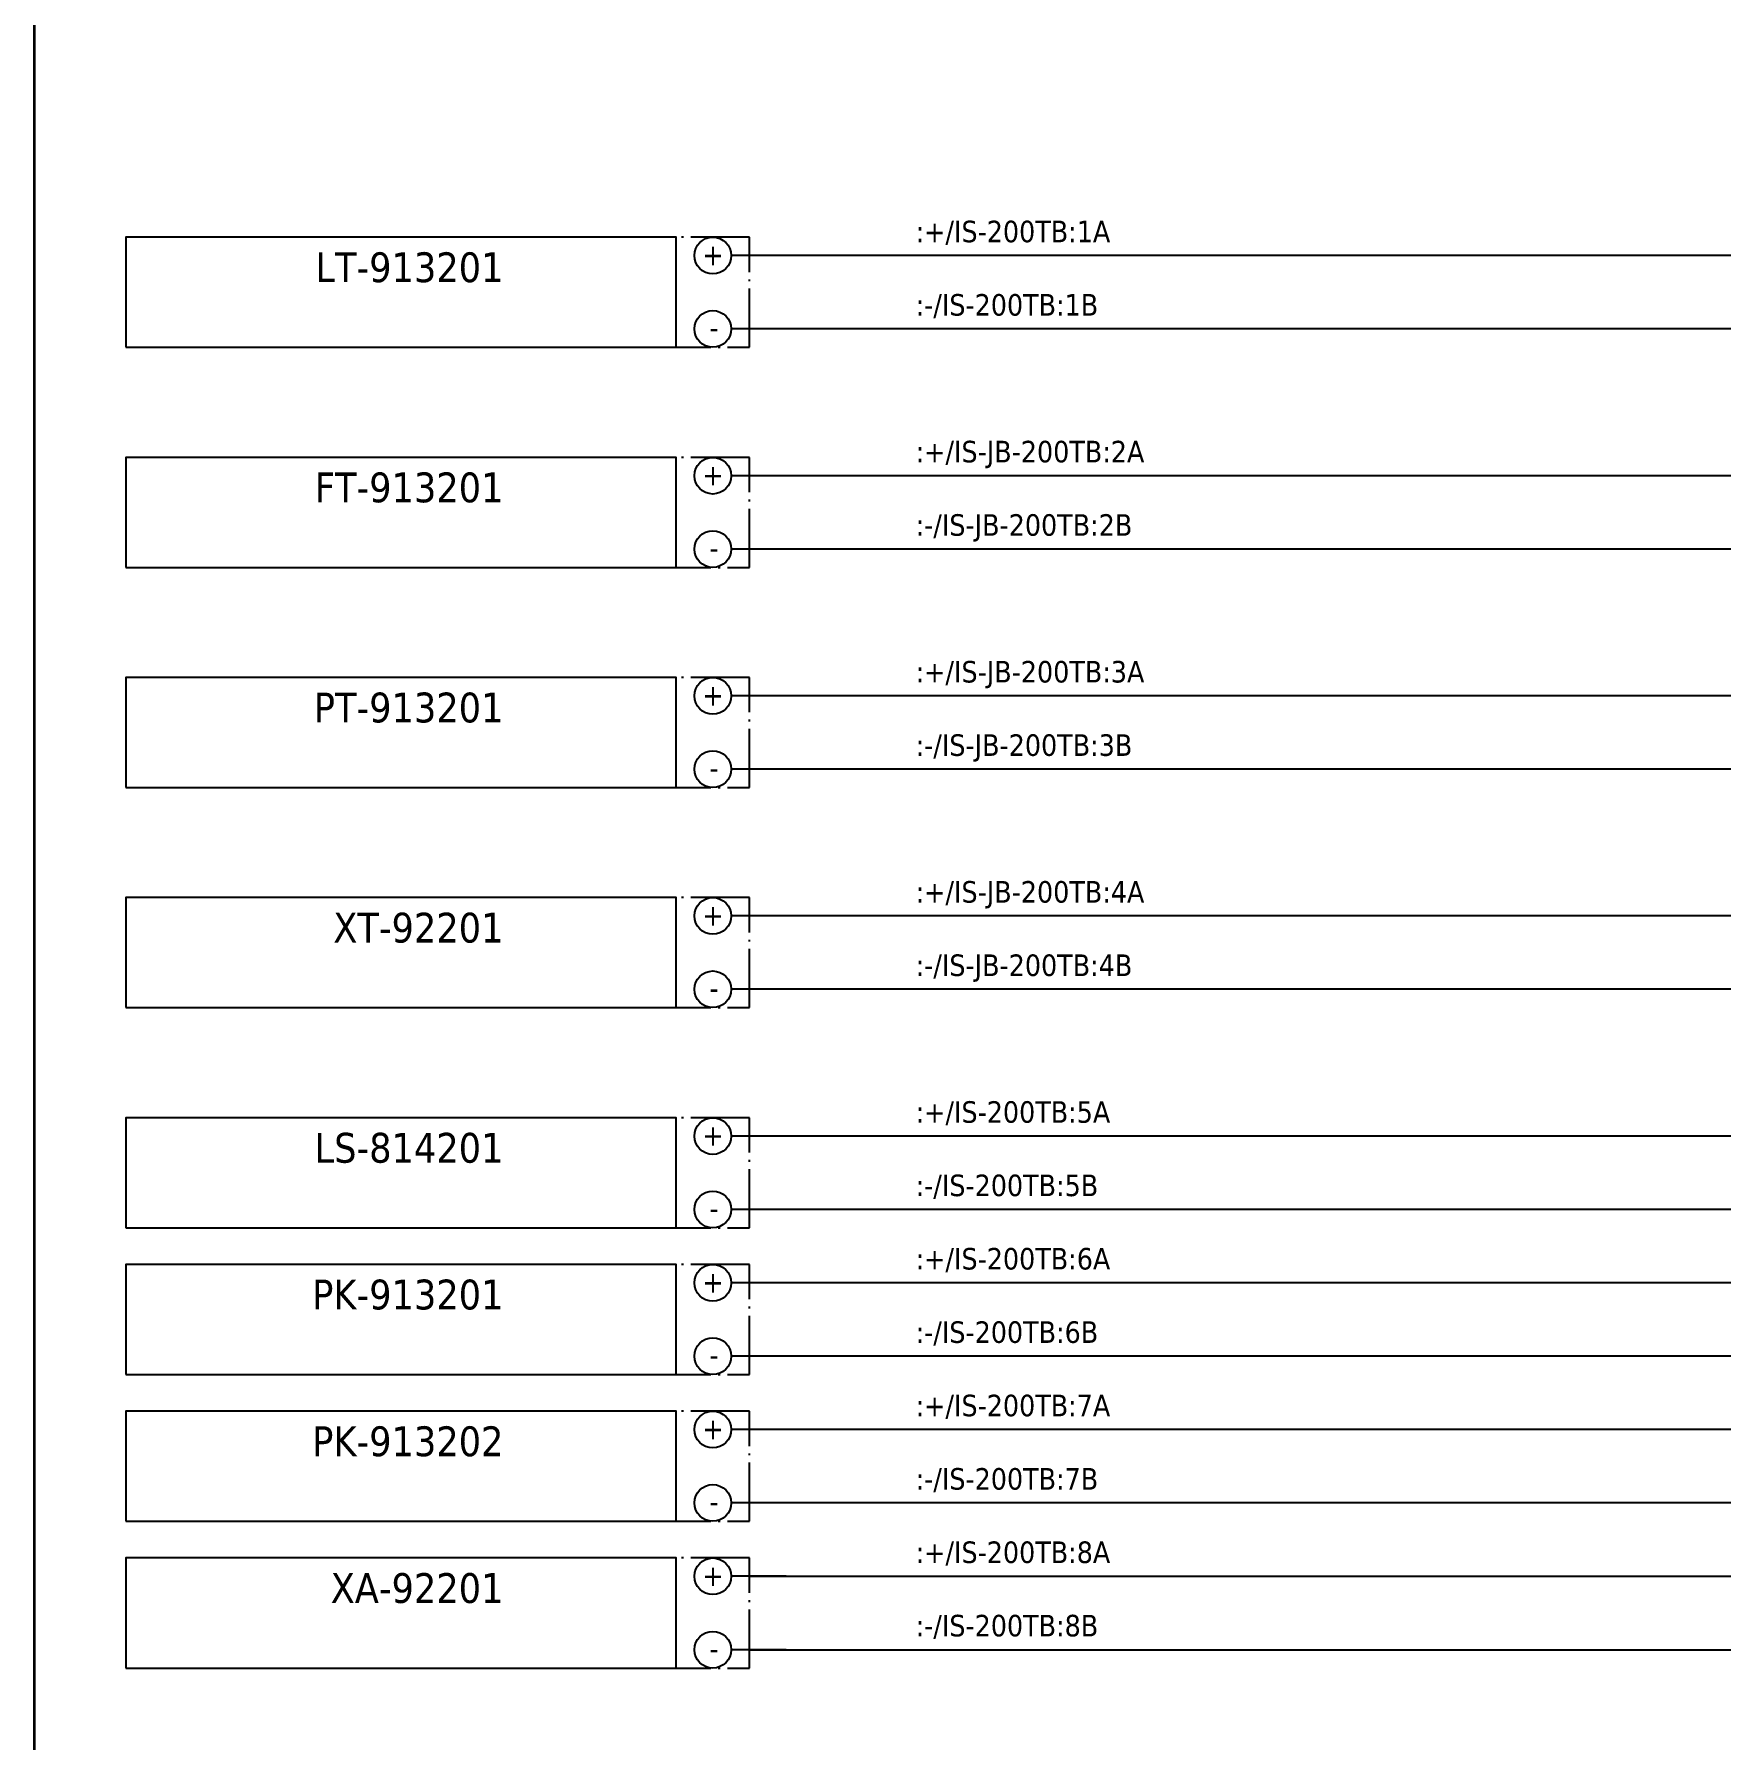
# Model space of a CAD drawing. Header units: millimetres. Extents: x 0 to 1792788, y -13 to 262234.
# Drawn here: x 0 to 92, y 104 to 197.1 of the extents above; entities that cross this region are included whole.
import ezdxf
from ezdxf.enums import TextEntityAlignment as Align

# ---------------------------------------------------------------- set-up
doc = ezdxf.new("R2010")
doc.units = ezdxf.units.MM
doc.linetypes.add('EPL_DASHDOT', pattern=[1, 0.8, -0.1, 0, -0.1])
for name, color, linetype, lineweight in [('EPLAN201', 7, 'Continuous', 35), ('EPLAN302', 5, 'Continuous', 25), ('EPLAN305', 5, 'Continuous', 25), ('EPLAN307', 134, 'EPL_DASHDOT', 25), ('EPLAN311', 7, 'Continuous', 25), ('EPLAN400', 5, 'Continuous', 35), ('EPLAN405', 7, 'Continuous', 25), ('EPLAN421', 5, 'Continuous', 35), ('EPLAN440', 73, 'Continuous', 35), ('EPLAN451', 7, 'Continuous', 35), ('EPLAN452', 7, 'Continuous', 35), ('EPLAN453', 7, 'Continuous', 35), ('EPLAN500', 7, 'Continuous', 35), ('EPLAN501', 7, 'Continuous', 35), ('EPLAN502', 7, 'Continuous', 35), ('EPLAN503', 7, 'Continuous', 35), ('EPLAN504', 7, 'Continuous', 35)]:
    doc.layers.add(name, color=color, linetype=linetype, lineweight=lineweight)
doc.styles.add('Tahoma', font='')
doc.styles.get('Tahoma').set_extended_font_data('Tahoma')

# ---------------------------------------------------------------- blocks, each defined once
blk = doc.blocks.new('EPLFRAME')
at = {"layer": 'EPLAN201', "linetype": 'Continuous', "lineweight": 35, "ltscale": 4}
blk.add_lwpolyline([(0, 0), (420, 0), (420, 297), (0, 297)], close=True, dxfattribs=at)
at = {"layer": 'EPLAN451', "color": 7, "style": 'Tahoma'}
for tag, p, height in [('14_10014', (101, 12), 2.257), ('14_10015', (185, 12), 2.257), ('14_10011', (101, 5), 2.257), ('14_10013', (332, 5), 1.625), ('14_10151', (73, 1), 1.625), ('14_10300', (415, 1), 1.625)]:
    blk.add_attdef(tag, p, '', height=height, dxfattribs=at)
blk.add_attdef('4_25020', text='', height=1.625, dxfattribs=at).set_placement((413, 1), align=Align.RIGHT)
at = {"layer": 'EPLAN452', "color": 7, "style": 'Tahoma'}
for tag, p, height in [('4_11041', (1, 17), 2.257), ('4_11071[1]', (1, 13), 1.625), ('4_11074[1]', (21, 13), 1.625), ('4_11070[1]', (41, 13), 1.625), ('4_11024', (73, 13), 1.625), ('4_11011', (231, 12), 2.257), ('4_11030', (301, 12), 2.257), ('4_20132_1001', (374, 13), 1.625), ('4_11071[2]', (1, 9), 1.625), ('4_11074[2]', (21, 9), 1.625), ('4_11070[2]', (41, 9), 1.625), ('4_11022', (73, 9), 1.625), ('4_20134_1001', (374, 9), 1.625), ('4_11071[3]', (1, 5), 1.625), ('4_11074[3]', (21, 5), 1.625), ('4_11070[3]', (41, 5), 1.625), ('4_11080', (73, 5), 1.625), ('4_11059', (301, 5), 1.625)]:
    blk.add_attdef(tag, p, '', height=height, dxfattribs=at)
for tag, height, p in [('4_11040', 2.257, (419, 17)), ('4_11000', 1.625, (419, 5)), ('4_11085', 1.625, (141, 1)), ('4_11086', 1.625, (183, 1))]:
    blk.add_attdef(tag, text='', height=height, dxfattribs=at).set_placement(p, align=Align.RIGHT)
at = {"layer": 'EPLAN453', "color": 7, "style": 'Tahoma'}
for tag, p in [('53_19005_1', (21, 293)), ('53_19005', (63, 293)), ('53_19005_8', (105, 293)), ('53_19005_6', (147, 293)), ('53_19005_7', (189, 293)), ('53_19005_9', (231, 293)), ('53_19005_3', (273, 293)), ('53_19005_2', (315, 293)), ('53_19005_4', (357, 293)), ('53_19005_5', (399, 293))]:
    blk.add_attdef(tag, text='', height=1.355, dxfattribs=at).set_placement(p, align=Align.BOTTOM_CENTER)
blk = doc.blocks.new('EPLSYM_LibrarySPECIAL_Symbol2_Variant0_Placement1')
at = {"layer": 'EPLAN307', "lineweight": 25, "ltscale": 4}
blk.add_lwpolyline([(0, -6), (34, -6), (34, 0), (0, 0)], close=True, dxfattribs=at)
at = {"layer": 'EPLAN400', "color": 5, "style": 'Tahoma'}
blk.add_attdef('88_20010', text='', height=2.2575, dxfattribs=at).set_placement((-1.5, -0.9515), align=Align.TOP_RIGHT)
at = {"layer": 'EPLAN500', "color": 7, "style": 'Tahoma'}
blk.add_attdef('88_20027', text='', height=1.6254, dxfattribs=at).set_placement((-1.5, -4.57508), align=Align.TOP_RIGHT)
at = {"layer": 'EPLAN501', "color": 7, "style": 'Tahoma'}
blk.add_attdef('88_20011', text='', height=1.6254, dxfattribs=at).set_placement((-1.5, -9.97508), align=Align.TOP_RIGHT)
at = {"layer": 'EPLAN502', "color": 7, "style": 'Tahoma'}
blk.add_attdef('88_20025', text='', height=1.6254, dxfattribs=at).set_placement((-1.5, -12.67508), align=Align.TOP_RIGHT)
at = {"layer": 'EPLAN503', "color": 7, "style": 'Tahoma'}
blk.add_attdef('88_20024', text='', height=1.6254, dxfattribs=at).set_placement((-1.5, -15.37508), align=Align.TOP_RIGHT)
at = {"layer": 'EPLAN504', "color": 7, "style": 'Tahoma'}
blk.add_attdef('88_20901[1]', text='', height=1.6254, dxfattribs=at).set_placement((-1.5, -7.27508), align=Align.TOP_RIGHT)
blk = doc.blocks.new('EPLSYM_LibrarySPECIAL_Symbol0_Variant0_Placement1')
at = {"layer": 'EPLAN305', "lineweight": 25, "ltscale": 4}
blk.add_lwpolyline([(0, -6), (30, -6), (30, 0), (0, 0)], close=True, dxfattribs=at)
at = {"layer": 'EPLAN400', "color": 5, "style": 'Tahoma'}
blk.add_attdef('17_20010', text='', height=2.2575, dxfattribs=at).set_placement((-1.5, -0.9515), align=Align.TOP_RIGHT)
at = {"layer": 'EPLAN440', "color": 73, "style": 'Tahoma'}
blk.add_attdef('17_20300', text='', height=1.6254, dxfattribs=at).set_placement((-1.5, -4.57508), align=Align.TOP_RIGHT)
at = {"layer": 'EPLAN500', "color": 7, "style": 'Tahoma'}
blk.add_attdef('17_20027', text='', height=1.6254, dxfattribs=at).set_placement((-1.5, -7.27508), align=Align.TOP_RIGHT)
at = {"layer": 'EPLAN501', "color": 7, "style": 'Tahoma'}
blk.add_attdef('17_20011', text='', height=1.6254, dxfattribs=at).set_placement((-1.5, -12.67508), align=Align.TOP_RIGHT)
at = {"layer": 'EPLAN502', "color": 7, "style": 'Tahoma'}
blk.add_attdef('17_20025', text='', height=1.6254, dxfattribs=at).set_placement((-1.5, -15.37508), align=Align.TOP_RIGHT)
at = {"layer": 'EPLAN503', "color": 7, "style": 'Tahoma'}
blk.add_attdef('17_20024', text='', height=1.6254, dxfattribs=at).set_placement((-1.5, -18.07508), align=Align.TOP_RIGHT)
at = {"layer": 'EPLAN504', "color": 7, "style": 'Tahoma'}
blk.add_attdef('17_20901[1]', text='', height=1.6254, dxfattribs=at).set_placement((-1.5, -9.97508), align=Align.TOP_RIGHT)
blk = doc.blocks.new('EPLSYM_LibrarySPECIAL_Symbol17_Variant3_Placement1')
at = {"layer": 'EPLAN302', "lineweight": 25, "ltscale": 4}
blk.add_line((4, 0), (1, 0), dxfattribs=at)
blk.add_circle((0, 0), 1, dxfattribs=at)
at = {"layer": 'EPLAN421', "color": 5, "style": 'Tahoma'}
blk.add_attdef('17_20039', text='', height=1.174, dxfattribs=at).set_placement((3, 1), align=Align.BOTTOM_RIGHT)
blk = doc.blocks.new('EPLSYM_LibrarySPECIAL_Symbol2_Variant0_Placement1_1')
at = {"layer": 'EPLAN307', "lineweight": 25, "ltscale": 4}
blk.add_lwpolyline([(0, -6), (34, -6), (34, 0), (0, 0)], close=True, dxfattribs=at)
at = {"layer": 'EPLAN400', "color": 5, "style": 'Tahoma'}
blk.add_attdef('88_20010', text='', height=2.2575, dxfattribs=at).set_placement((-1.5, -0.9515), align=Align.TOP_RIGHT)
at = {"layer": 'EPLAN500', "color": 7, "style": 'Tahoma'}
blk.add_attdef('88_20027', text='', height=1.6254, dxfattribs=at).set_placement((-1.5, -4.57508), align=Align.TOP_RIGHT)
at = {"layer": 'EPLAN501', "color": 7, "style": 'Tahoma'}
blk.add_attdef('88_20011', text='', height=1.6254, dxfattribs=at).set_placement((-1.5, -9.97508), align=Align.TOP_RIGHT)
at = {"layer": 'EPLAN502', "color": 7, "style": 'Tahoma'}
blk.add_attdef('88_20025', text='', height=1.6254, dxfattribs=at).set_placement((-1.5, -12.67508), align=Align.TOP_RIGHT)
at = {"layer": 'EPLAN503', "color": 7, "style": 'Tahoma'}
blk.add_attdef('88_20024', text='', height=1.6254, dxfattribs=at).set_placement((-1.5, -15.37508), align=Align.TOP_RIGHT)
at = {"layer": 'EPLAN504', "color": 7, "style": 'Tahoma'}
blk.add_attdef('88_20901[1]', text='', height=1.6254, dxfattribs=at).set_placement((-1.5, -7.27508), align=Align.TOP_RIGHT)
blk = doc.blocks.new('EPLSYM_LibrarySPECIAL_Symbol0_Variant0_Placement1_1')
at = {"layer": 'EPLAN305', "lineweight": 25, "ltscale": 4}
blk.add_lwpolyline([(0, -6), (30, -6), (30, 0), (0, 0)], close=True, dxfattribs=at)
at = {"layer": 'EPLAN400', "color": 5, "style": 'Tahoma'}
blk.add_attdef('17_20010', text='', height=2.2575, dxfattribs=at).set_placement((-1.5, -0.9515), align=Align.TOP_RIGHT)
at = {"layer": 'EPLAN440', "color": 73, "style": 'Tahoma'}
blk.add_attdef('17_20300', text='', height=1.6254, dxfattribs=at).set_placement((-1.5, -4.57508), align=Align.TOP_RIGHT)
at = {"layer": 'EPLAN500', "color": 7, "style": 'Tahoma'}
blk.add_attdef('17_20027', text='', height=1.6254, dxfattribs=at).set_placement((-1.5, -7.27508), align=Align.TOP_RIGHT)
at = {"layer": 'EPLAN501', "color": 7, "style": 'Tahoma'}
blk.add_attdef('17_20011', text='', height=1.6254, dxfattribs=at).set_placement((-1.5, -12.67508), align=Align.TOP_RIGHT)
at = {"layer": 'EPLAN502', "color": 7, "style": 'Tahoma'}
blk.add_attdef('17_20025', text='', height=1.6254, dxfattribs=at).set_placement((-1.5, -15.37508), align=Align.TOP_RIGHT)
at = {"layer": 'EPLAN503', "color": 7, "style": 'Tahoma'}
blk.add_attdef('17_20024', text='', height=1.6254, dxfattribs=at).set_placement((-1.5, -18.07508), align=Align.TOP_RIGHT)
at = {"layer": 'EPLAN504', "color": 7, "style": 'Tahoma'}
blk.add_attdef('17_20901[1]', text='', height=1.6254, dxfattribs=at).set_placement((-1.5, -9.97508), align=Align.TOP_RIGHT)
blk = doc.blocks.new('EPLSYM_LibrarySPECIAL_Symbol2_Variant0_Placement1_2')
at = {"layer": 'EPLAN307', "lineweight": 25, "ltscale": 4}
blk.add_lwpolyline([(0, -6), (34, -6), (34, 0), (0, 0)], close=True, dxfattribs=at)
at = {"layer": 'EPLAN400', "color": 5, "style": 'Tahoma'}
blk.add_attdef('88_20010', text='', height=2.2575, dxfattribs=at).set_placement((-1.5, -0.9515), align=Align.TOP_RIGHT)
at = {"layer": 'EPLAN500', "color": 7, "style": 'Tahoma'}
blk.add_attdef('88_20027', text='', height=1.6254, dxfattribs=at).set_placement((-1.5, -4.57508), align=Align.TOP_RIGHT)
at = {"layer": 'EPLAN501', "color": 7, "style": 'Tahoma'}
blk.add_attdef('88_20011', text='', height=1.6254, dxfattribs=at).set_placement((-1.5, -9.97508), align=Align.TOP_RIGHT)
at = {"layer": 'EPLAN502', "color": 7, "style": 'Tahoma'}
blk.add_attdef('88_20025', text='', height=1.6254, dxfattribs=at).set_placement((-1.5, -12.67508), align=Align.TOP_RIGHT)
at = {"layer": 'EPLAN503', "color": 7, "style": 'Tahoma'}
blk.add_attdef('88_20024', text='', height=1.6254, dxfattribs=at).set_placement((-1.5, -15.37508), align=Align.TOP_RIGHT)
at = {"layer": 'EPLAN504', "color": 7, "style": 'Tahoma'}
blk.add_attdef('88_20901[1]', text='', height=1.6254, dxfattribs=at).set_placement((-1.5, -7.27508), align=Align.TOP_RIGHT)
blk = doc.blocks.new('EPLSYM_LibrarySPECIAL_Symbol0_Variant0_Placement1_2')
at = {"layer": 'EPLAN305', "lineweight": 25, "ltscale": 4}
blk.add_lwpolyline([(0, -6), (30, -6), (30, 0), (0, 0)], close=True, dxfattribs=at)
at = {"layer": 'EPLAN400', "color": 5, "style": 'Tahoma'}
blk.add_attdef('17_20010', text='', height=2.2575, dxfattribs=at).set_placement((-1.5, -0.9515), align=Align.TOP_RIGHT)
at = {"layer": 'EPLAN440', "color": 73, "style": 'Tahoma'}
blk.add_attdef('17_20300', text='', height=1.6254, dxfattribs=at).set_placement((-1.5, -4.57508), align=Align.TOP_RIGHT)
at = {"layer": 'EPLAN500', "color": 7, "style": 'Tahoma'}
blk.add_attdef('17_20027', text='', height=1.6254, dxfattribs=at).set_placement((-1.5, -7.27508), align=Align.TOP_RIGHT)
at = {"layer": 'EPLAN501', "color": 7, "style": 'Tahoma'}
blk.add_attdef('17_20011', text='', height=1.6254, dxfattribs=at).set_placement((-1.5, -12.67508), align=Align.TOP_RIGHT)
at = {"layer": 'EPLAN502', "color": 7, "style": 'Tahoma'}
blk.add_attdef('17_20025', text='', height=1.6254, dxfattribs=at).set_placement((-1.5, -15.37508), align=Align.TOP_RIGHT)
at = {"layer": 'EPLAN503', "color": 7, "style": 'Tahoma'}
blk.add_attdef('17_20024', text='', height=1.6254, dxfattribs=at).set_placement((-1.5, -18.07508), align=Align.TOP_RIGHT)
at = {"layer": 'EPLAN504', "color": 7, "style": 'Tahoma'}
blk.add_attdef('17_20901[1]', text='', height=1.6254, dxfattribs=at).set_placement((-1.5, -9.97508), align=Align.TOP_RIGHT)
blk = doc.blocks.new('EPLSYM_LibrarySPECIAL_Symbol2_Variant0_Placement1_3')
at = {"layer": 'EPLAN307', "lineweight": 25, "ltscale": 4}
blk.add_lwpolyline([(0, -6), (34, -6), (34, 0), (0, 0)], close=True, dxfattribs=at)
at = {"layer": 'EPLAN400', "color": 5, "style": 'Tahoma'}
blk.add_attdef('88_20010', text='', height=2.2575, dxfattribs=at).set_placement((-1.5, -0.9515), align=Align.TOP_RIGHT)
at = {"layer": 'EPLAN500', "color": 7, "style": 'Tahoma'}
blk.add_attdef('88_20027', text='', height=1.6254, dxfattribs=at).set_placement((-1.5, -4.57508), align=Align.TOP_RIGHT)
at = {"layer": 'EPLAN501', "color": 7, "style": 'Tahoma'}
blk.add_attdef('88_20011', text='', height=1.6254, dxfattribs=at).set_placement((-1.5, -9.97508), align=Align.TOP_RIGHT)
at = {"layer": 'EPLAN502', "color": 7, "style": 'Tahoma'}
blk.add_attdef('88_20025', text='', height=1.6254, dxfattribs=at).set_placement((-1.5, -12.67508), align=Align.TOP_RIGHT)
at = {"layer": 'EPLAN503', "color": 7, "style": 'Tahoma'}
blk.add_attdef('88_20024', text='', height=1.6254, dxfattribs=at).set_placement((-1.5, -15.37508), align=Align.TOP_RIGHT)
at = {"layer": 'EPLAN504', "color": 7, "style": 'Tahoma'}
blk.add_attdef('88_20901[1]', text='', height=1.6254, dxfattribs=at).set_placement((-1.5, -7.27508), align=Align.TOP_RIGHT)
blk = doc.blocks.new('EPLSYM_LibrarySPECIAL_Symbol0_Variant0_Placement1_3')
at = {"layer": 'EPLAN305', "lineweight": 25, "ltscale": 4}
blk.add_lwpolyline([(0, -6), (30, -6), (30, 0), (0, 0)], close=True, dxfattribs=at)
at = {"layer": 'EPLAN400', "color": 5, "style": 'Tahoma'}
blk.add_attdef('17_20010', text='', height=2.2575, dxfattribs=at).set_placement((-1.5, -0.9515), align=Align.TOP_RIGHT)
at = {"layer": 'EPLAN440', "color": 73, "style": 'Tahoma'}
blk.add_attdef('17_20300', text='', height=1.6254, dxfattribs=at).set_placement((-1.5, -4.57508), align=Align.TOP_RIGHT)
at = {"layer": 'EPLAN500', "color": 7, "style": 'Tahoma'}
blk.add_attdef('17_20027', text='', height=1.6254, dxfattribs=at).set_placement((-1.5, -7.27508), align=Align.TOP_RIGHT)
at = {"layer": 'EPLAN501', "color": 7, "style": 'Tahoma'}
blk.add_attdef('17_20011', text='', height=1.6254, dxfattribs=at).set_placement((-1.5, -12.67508), align=Align.TOP_RIGHT)
at = {"layer": 'EPLAN502', "color": 7, "style": 'Tahoma'}
blk.add_attdef('17_20025', text='', height=1.6254, dxfattribs=at).set_placement((-1.5, -15.37508), align=Align.TOP_RIGHT)
at = {"layer": 'EPLAN503', "color": 7, "style": 'Tahoma'}
blk.add_attdef('17_20024', text='', height=1.6254, dxfattribs=at).set_placement((-1.5, -18.07508), align=Align.TOP_RIGHT)
at = {"layer": 'EPLAN504', "color": 7, "style": 'Tahoma'}
blk.add_attdef('17_20901[1]', text='', height=1.6254, dxfattribs=at).set_placement((-1.5, -9.97508), align=Align.TOP_RIGHT)
blk = doc.blocks.new('EPLSYM_LibrarySPECIAL_Symbol2_Variant0_Placement1_8')
at = {"layer": 'EPLAN307', "lineweight": 25, "ltscale": 4}
blk.add_lwpolyline([(0, -6), (34, -6), (34, 0), (0, 0)], close=True, dxfattribs=at)
at = {"layer": 'EPLAN400', "color": 5, "style": 'Tahoma'}
blk.add_attdef('88_20010', text='', height=2.2575, dxfattribs=at).set_placement((-1.5, -0.9515), align=Align.TOP_RIGHT)
at = {"layer": 'EPLAN500', "color": 7, "style": 'Tahoma'}
blk.add_attdef('88_20027', text='', height=1.6254, dxfattribs=at).set_placement((-1.5, -4.57508), align=Align.TOP_RIGHT)
at = {"layer": 'EPLAN501', "color": 7, "style": 'Tahoma'}
blk.add_attdef('88_20011', text='', height=1.6254, dxfattribs=at).set_placement((-1.5, -9.97508), align=Align.TOP_RIGHT)
at = {"layer": 'EPLAN502', "color": 7, "style": 'Tahoma'}
blk.add_attdef('88_20025', text='', height=1.6254, dxfattribs=at).set_placement((-1.5, -12.67508), align=Align.TOP_RIGHT)
at = {"layer": 'EPLAN503', "color": 7, "style": 'Tahoma'}
blk.add_attdef('88_20024', text='', height=1.6254, dxfattribs=at).set_placement((-1.5, -15.37508), align=Align.TOP_RIGHT)
at = {"layer": 'EPLAN504', "color": 7, "style": 'Tahoma'}
blk.add_attdef('88_20901[1]', text='', height=1.6254, dxfattribs=at).set_placement((-1.5, -7.27508), align=Align.TOP_RIGHT)
blk = doc.blocks.new('EPLSYM_LibrarySPECIAL_Symbol0_Variant0_Placement1_8')
at = {"layer": 'EPLAN305', "lineweight": 25, "ltscale": 4}
blk.add_lwpolyline([(0, -6), (30, -6), (30, 0), (0, 0)], close=True, dxfattribs=at)
at = {"layer": 'EPLAN400', "color": 5, "style": 'Tahoma'}
blk.add_attdef('17_20010', text='', height=2.2575, dxfattribs=at).set_placement((-1.5, -0.9515), align=Align.TOP_RIGHT)
at = {"layer": 'EPLAN440', "color": 73, "style": 'Tahoma'}
blk.add_attdef('17_20300', text='', height=1.6254, dxfattribs=at).set_placement((-1.5, -4.57508), align=Align.TOP_RIGHT)
at = {"layer": 'EPLAN500', "color": 7, "style": 'Tahoma'}
blk.add_attdef('17_20027', text='', height=1.6254, dxfattribs=at).set_placement((-1.5, -7.27508), align=Align.TOP_RIGHT)
at = {"layer": 'EPLAN501', "color": 7, "style": 'Tahoma'}
blk.add_attdef('17_20011', text='', height=1.6254, dxfattribs=at).set_placement((-1.5, -12.67508), align=Align.TOP_RIGHT)
at = {"layer": 'EPLAN502', "color": 7, "style": 'Tahoma'}
blk.add_attdef('17_20025', text='', height=1.6254, dxfattribs=at).set_placement((-1.5, -15.37508), align=Align.TOP_RIGHT)
at = {"layer": 'EPLAN503', "color": 7, "style": 'Tahoma'}
blk.add_attdef('17_20024', text='', height=1.6254, dxfattribs=at).set_placement((-1.5, -18.07508), align=Align.TOP_RIGHT)
at = {"layer": 'EPLAN504', "color": 7, "style": 'Tahoma'}
blk.add_attdef('17_20901[1]', text='', height=1.6254, dxfattribs=at).set_placement((-1.5, -9.97508), align=Align.TOP_RIGHT)
blk = doc.blocks.new('EPLSYM_LibrarySPECIAL_Symbol2_Variant0_Placement1_9')
at = {"layer": 'EPLAN307', "lineweight": 25, "ltscale": 4}
blk.add_lwpolyline([(0, -6), (34, -6), (34, 0), (0, 0)], close=True, dxfattribs=at)
at = {"layer": 'EPLAN400', "color": 5, "style": 'Tahoma'}
blk.add_attdef('88_20010', text='', height=2.2575, dxfattribs=at).set_placement((-1.5, -0.9515), align=Align.TOP_RIGHT)
at = {"layer": 'EPLAN500', "color": 7, "style": 'Tahoma'}
blk.add_attdef('88_20027', text='', height=1.6254, dxfattribs=at).set_placement((-1.5, -4.57508), align=Align.TOP_RIGHT)
at = {"layer": 'EPLAN501', "color": 7, "style": 'Tahoma'}
blk.add_attdef('88_20011', text='', height=1.6254, dxfattribs=at).set_placement((-1.5, -9.97508), align=Align.TOP_RIGHT)
at = {"layer": 'EPLAN502', "color": 7, "style": 'Tahoma'}
blk.add_attdef('88_20025', text='', height=1.6254, dxfattribs=at).set_placement((-1.5, -12.67508), align=Align.TOP_RIGHT)
at = {"layer": 'EPLAN503', "color": 7, "style": 'Tahoma'}
blk.add_attdef('88_20024', text='', height=1.6254, dxfattribs=at).set_placement((-1.5, -15.37508), align=Align.TOP_RIGHT)
at = {"layer": 'EPLAN504', "color": 7, "style": 'Tahoma'}
blk.add_attdef('88_20901[1]', text='', height=1.6254, dxfattribs=at).set_placement((-1.5, -7.27508), align=Align.TOP_RIGHT)
blk = doc.blocks.new('EPLSYM_LibrarySPECIAL_Symbol0_Variant0_Placement1_9')
at = {"layer": 'EPLAN305', "lineweight": 25, "ltscale": 4}
blk.add_lwpolyline([(0, -6), (30, -6), (30, 0), (0, 0)], close=True, dxfattribs=at)
at = {"layer": 'EPLAN400', "color": 5, "style": 'Tahoma'}
blk.add_attdef('17_20010', text='', height=2.2575, dxfattribs=at).set_placement((-1.5, -0.9515), align=Align.TOP_RIGHT)
at = {"layer": 'EPLAN440', "color": 73, "style": 'Tahoma'}
blk.add_attdef('17_20300', text='', height=1.6254, dxfattribs=at).set_placement((-1.5, -4.57508), align=Align.TOP_RIGHT)
at = {"layer": 'EPLAN500', "color": 7, "style": 'Tahoma'}
blk.add_attdef('17_20027', text='', height=1.6254, dxfattribs=at).set_placement((-1.5, -7.27508), align=Align.TOP_RIGHT)
at = {"layer": 'EPLAN501', "color": 7, "style": 'Tahoma'}
blk.add_attdef('17_20011', text='', height=1.6254, dxfattribs=at).set_placement((-1.5, -12.67508), align=Align.TOP_RIGHT)
at = {"layer": 'EPLAN502', "color": 7, "style": 'Tahoma'}
blk.add_attdef('17_20025', text='', height=1.6254, dxfattribs=at).set_placement((-1.5, -15.37508), align=Align.TOP_RIGHT)
at = {"layer": 'EPLAN503', "color": 7, "style": 'Tahoma'}
blk.add_attdef('17_20024', text='', height=1.6254, dxfattribs=at).set_placement((-1.5, -18.07508), align=Align.TOP_RIGHT)
at = {"layer": 'EPLAN504', "color": 7, "style": 'Tahoma'}
blk.add_attdef('17_20901[1]', text='', height=1.6254, dxfattribs=at).set_placement((-1.5, -9.97508), align=Align.TOP_RIGHT)
blk = doc.blocks.new('EPLSYM_LibrarySPECIAL_Symbol2_Variant0_Placement1_10')
at = {"layer": 'EPLAN307', "lineweight": 25, "ltscale": 4}
blk.add_lwpolyline([(0, -6), (34, -6), (34, 0), (0, 0)], close=True, dxfattribs=at)
at = {"layer": 'EPLAN400', "color": 5, "style": 'Tahoma'}
blk.add_attdef('88_20010', text='', height=2.2575, dxfattribs=at).set_placement((-1.5, -0.9515), align=Align.TOP_RIGHT)
at = {"layer": 'EPLAN500', "color": 7, "style": 'Tahoma'}
blk.add_attdef('88_20027', text='', height=1.6254, dxfattribs=at).set_placement((-1.5, -4.57508), align=Align.TOP_RIGHT)
at = {"layer": 'EPLAN501', "color": 7, "style": 'Tahoma'}
blk.add_attdef('88_20011', text='', height=1.6254, dxfattribs=at).set_placement((-1.5, -9.97508), align=Align.TOP_RIGHT)
at = {"layer": 'EPLAN502', "color": 7, "style": 'Tahoma'}
blk.add_attdef('88_20025', text='', height=1.6254, dxfattribs=at).set_placement((-1.5, -12.67508), align=Align.TOP_RIGHT)
at = {"layer": 'EPLAN503', "color": 7, "style": 'Tahoma'}
blk.add_attdef('88_20024', text='', height=1.6254, dxfattribs=at).set_placement((-1.5, -15.37508), align=Align.TOP_RIGHT)
at = {"layer": 'EPLAN504', "color": 7, "style": 'Tahoma'}
blk.add_attdef('88_20901[1]', text='', height=1.6254, dxfattribs=at).set_placement((-1.5, -7.27508), align=Align.TOP_RIGHT)
blk = doc.blocks.new('EPLSYM_LibrarySPECIAL_Symbol0_Variant0_Placement1_10')
at = {"layer": 'EPLAN305', "lineweight": 25, "ltscale": 4}
blk.add_lwpolyline([(0, -6), (30, -6), (30, 0), (0, 0)], close=True, dxfattribs=at)
at = {"layer": 'EPLAN400', "color": 5, "style": 'Tahoma'}
blk.add_attdef('17_20010', text='', height=2.2575, dxfattribs=at).set_placement((-1.5, -0.9515), align=Align.TOP_RIGHT)
at = {"layer": 'EPLAN440', "color": 73, "style": 'Tahoma'}
blk.add_attdef('17_20300', text='', height=1.6254, dxfattribs=at).set_placement((-1.5, -4.57508), align=Align.TOP_RIGHT)
at = {"layer": 'EPLAN500', "color": 7, "style": 'Tahoma'}
blk.add_attdef('17_20027', text='', height=1.6254, dxfattribs=at).set_placement((-1.5, -7.27508), align=Align.TOP_RIGHT)
at = {"layer": 'EPLAN501', "color": 7, "style": 'Tahoma'}
blk.add_attdef('17_20011', text='', height=1.6254, dxfattribs=at).set_placement((-1.5, -12.67508), align=Align.TOP_RIGHT)
at = {"layer": 'EPLAN502', "color": 7, "style": 'Tahoma'}
blk.add_attdef('17_20025', text='', height=1.6254, dxfattribs=at).set_placement((-1.5, -15.37508), align=Align.TOP_RIGHT)
at = {"layer": 'EPLAN503', "color": 7, "style": 'Tahoma'}
blk.add_attdef('17_20024', text='', height=1.6254, dxfattribs=at).set_placement((-1.5, -18.07508), align=Align.TOP_RIGHT)
at = {"layer": 'EPLAN504', "color": 7, "style": 'Tahoma'}
blk.add_attdef('17_20901[1]', text='', height=1.6254, dxfattribs=at).set_placement((-1.5, -9.97508), align=Align.TOP_RIGHT)
blk = doc.blocks.new('EPLSYM_LibrarySPECIAL_Symbol2_Variant0_Placement1_14')
at = {"layer": 'EPLAN307', "lineweight": 25, "ltscale": 4}
blk.add_lwpolyline([(0, -6), (34, -6), (34, 0), (0, 0)], close=True, dxfattribs=at)
at = {"layer": 'EPLAN400', "color": 5, "style": 'Tahoma'}
blk.add_attdef('88_20010', text='', height=2.2575, dxfattribs=at).set_placement((-1.5, -0.9515), align=Align.TOP_RIGHT)
at = {"layer": 'EPLAN500', "color": 7, "style": 'Tahoma'}
blk.add_attdef('88_20027', text='', height=1.6254, dxfattribs=at).set_placement((-1.5, -4.57508), align=Align.TOP_RIGHT)
at = {"layer": 'EPLAN501', "color": 7, "style": 'Tahoma'}
blk.add_attdef('88_20011', text='', height=1.6254, dxfattribs=at).set_placement((-1.5, -9.97508), align=Align.TOP_RIGHT)
at = {"layer": 'EPLAN502', "color": 7, "style": 'Tahoma'}
blk.add_attdef('88_20025', text='', height=1.6254, dxfattribs=at).set_placement((-1.5, -12.67508), align=Align.TOP_RIGHT)
at = {"layer": 'EPLAN503', "color": 7, "style": 'Tahoma'}
blk.add_attdef('88_20024', text='', height=1.6254, dxfattribs=at).set_placement((-1.5, -15.37508), align=Align.TOP_RIGHT)
at = {"layer": 'EPLAN504', "color": 7, "style": 'Tahoma'}
blk.add_attdef('88_20901[1]', text='', height=1.6254, dxfattribs=at).set_placement((-1.5, -7.27508), align=Align.TOP_RIGHT)
blk = doc.blocks.new('EPLSYM_LibrarySPECIAL_Symbol0_Variant0_Placement1_14')
at = {"layer": 'EPLAN305', "lineweight": 25, "ltscale": 4}
blk.add_lwpolyline([(0, -6), (30, -6), (30, 0), (0, 0)], close=True, dxfattribs=at)
at = {"layer": 'EPLAN400', "color": 5, "style": 'Tahoma'}
blk.add_attdef('17_20010', text='', height=2.2575, dxfattribs=at).set_placement((-1.5, -0.9515), align=Align.TOP_RIGHT)
at = {"layer": 'EPLAN440', "color": 73, "style": 'Tahoma'}
blk.add_attdef('17_20300', text='', height=1.6254, dxfattribs=at).set_placement((-1.5, -4.57508), align=Align.TOP_RIGHT)
at = {"layer": 'EPLAN500', "color": 7, "style": 'Tahoma'}
blk.add_attdef('17_20027', text='', height=1.6254, dxfattribs=at).set_placement((-1.5, -7.27508), align=Align.TOP_RIGHT)
at = {"layer": 'EPLAN501', "color": 7, "style": 'Tahoma'}
blk.add_attdef('17_20011', text='', height=1.6254, dxfattribs=at).set_placement((-1.5, -12.67508), align=Align.TOP_RIGHT)
at = {"layer": 'EPLAN502', "color": 7, "style": 'Tahoma'}
blk.add_attdef('17_20025', text='', height=1.6254, dxfattribs=at).set_placement((-1.5, -15.37508), align=Align.TOP_RIGHT)
at = {"layer": 'EPLAN503', "color": 7, "style": 'Tahoma'}
blk.add_attdef('17_20024', text='', height=1.6254, dxfattribs=at).set_placement((-1.5, -18.07508), align=Align.TOP_RIGHT)
at = {"layer": 'EPLAN504', "color": 7, "style": 'Tahoma'}
blk.add_attdef('17_20901[1]', text='', height=1.6254, dxfattribs=at).set_placement((-1.5, -9.97508), align=Align.TOP_RIGHT)
blk = doc.blocks.new('EPLSYM_LibrarySPECIAL_Symbol308_Variant0_Placement0')
at = {"layer": 'EPLAN405', "color": 7, "style": 'Tahoma'}
for tag, p in [('17_31011', (1.5, 6.35)), ('17_31002', (1.5, 0.5))]:
    blk.add_attdef(tag, text='', height=1.174, dxfattribs=at).set_placement(p, align=Align.BOTTOM_LEFT)
for tag, p in [('17_31004', (1.5, 4.4)), ('17_31003', (1.5, 2.45))]:
    blk.add_attdef(tag, p, '', height=1.174, dxfattribs=at)

msp = doc.modelspace()

# ---------------------------------------------------------------- linework, layer by layer
at = {"layer": 'EPLAN311', "ltscale": 4}
for p, q in [((165, 185), (39, 185)), ((165, 181), (39, 181)), ((165, 173), (39, 173)), ((165, 169), (39, 169)), ((165, 161), (39, 161)), ((165, 157), (39, 157)), ((165, 149), (39, 149)), ((165, 145), (39, 145)), ((165, 137), (39, 137)), ((165, 133), (39, 133)), ((165, 129), (39, 129)), ((165, 125), (39, 125)), ((165, 121), (39, 121)), ((165, 117), (39, 117)), ((39, 113), (165, 113)), ((39, 109), (165, 109))]:
    msp.add_line(p, q, dxfattribs=at)

# ---------------------------------------------------------------- block references
for name, p in [('EPLFRAME', (0, 0)), ('EPLSYM_LibrarySPECIAL_Symbol2_Variant0_Placement1_1', (5, 186)), ('EPLSYM_LibrarySPECIAL_Symbol2_Variant0_Placement1', (5, 174)), ('EPLSYM_LibrarySPECIAL_Symbol2_Variant0_Placement1_2', (5, 162)), ('EPLSYM_LibrarySPECIAL_Symbol2_Variant0_Placement1_3', (5, 150)), ('EPLSYM_LibrarySPECIAL_Symbol2_Variant0_Placement1_8', (5, 138)), ('EPLSYM_LibrarySPECIAL_Symbol2_Variant0_Placement1_9', (5, 130)), ('EPLSYM_LibrarySPECIAL_Symbol2_Variant0_Placement1_10', (5, 122)), ('EPLSYM_LibrarySPECIAL_Symbol2_Variant0_Placement1_14', (5, 114))]:
    msp.add_blockref(name, p)
ref = msp.add_blockref('EPLSYM_LibrarySPECIAL_Symbol308_Variant0_Placement0', (48, 185))
ref.add_attrib('17_31011', ':+/IS-200TB:1A', dxfattribs={"layer": 'EPLAN405', "color": 7, "height": 1.1739, "style": 'Tahoma'}).set_placement((48.055, 185.374), align=Align.BOTTOM_LEFT)
ref = msp.add_blockref('EPLSYM_LibrarySPECIAL_Symbol0_Variant0_Placement1_1', (5, 186))
ref.add_attrib('17_20011', 'LT-913201', dxfattribs={"layer": 'EPLAN501', "color": 7, "height": 1.6254, "style": 'Tahoma'}).set_placement((25.586, 185.175), align=Align.TOP_RIGHT)
ref = msp.add_blockref('EPLSYM_LibrarySPECIAL_Symbol17_Variant3_Placement1', (37, 185))
ref.add_attrib('17_20039', '+', dxfattribs={"layer": 'EPLAN421', "color": 5, "height": 1.174, "style": 'Tahoma'}).set_placement((37.591, 184.117), align=Align.BOTTOM_RIGHT)
ref = msp.add_blockref('EPLSYM_LibrarySPECIAL_Symbol308_Variant0_Placement0', (48, 181))
ref.add_attrib('17_31011', ':-/IS-200TB:1B', dxfattribs={"layer": 'EPLAN405', "color": 7, "height": 1.1739, "style": 'Tahoma'}).set_placement((48.055, 181.374), align=Align.BOTTOM_LEFT)
ref = msp.add_blockref('EPLSYM_LibrarySPECIAL_Symbol17_Variant3_Placement1', (37, 181))
ref.add_attrib('17_20039', '-', dxfattribs={"layer": 'EPLAN421', "color": 5, "height": 1.174, "style": 'Tahoma'}).set_placement((37.316, 180.132), align=Align.BOTTOM_RIGHT)
ref = msp.add_blockref('EPLSYM_LibrarySPECIAL_Symbol308_Variant0_Placement0', (48, 173))
ref.add_attrib('17_31011', ':+/IS-JB-200TB:2A', dxfattribs={"layer": 'EPLAN405', "color": 7, "height": 1.1739, "style": 'Tahoma'}).set_placement((48.055, 173.374), align=Align.BOTTOM_LEFT)
ref = msp.add_blockref('EPLSYM_LibrarySPECIAL_Symbol0_Variant0_Placement1', (5, 174))
ref.add_attrib('17_20011', 'FT-913201', dxfattribs={"layer": 'EPLAN501', "color": 7, "height": 1.6254, "style": 'Tahoma'}).set_placement((25.586, 173.175), align=Align.TOP_RIGHT)
ref = msp.add_blockref('EPLSYM_LibrarySPECIAL_Symbol17_Variant3_Placement1', (37, 173))
ref.add_attrib('17_20039', '+', dxfattribs={"layer": 'EPLAN421', "color": 5, "height": 1.174, "style": 'Tahoma'}).set_placement((37.591, 172.117), align=Align.BOTTOM_RIGHT)
ref = msp.add_blockref('EPLSYM_LibrarySPECIAL_Symbol308_Variant0_Placement0', (48, 169))
ref.add_attrib('17_31011', ':-/IS-JB-200TB:2B', dxfattribs={"layer": 'EPLAN405', "color": 7, "height": 1.1739, "style": 'Tahoma'}).set_placement((48.055, 169.374), align=Align.BOTTOM_LEFT)
ref = msp.add_blockref('EPLSYM_LibrarySPECIAL_Symbol17_Variant3_Placement1', (37, 169))
ref.add_attrib('17_20039', '-', dxfattribs={"layer": 'EPLAN421', "color": 5, "height": 1.174, "style": 'Tahoma'}).set_placement((37.316, 168.132), align=Align.BOTTOM_RIGHT)
ref = msp.add_blockref('EPLSYM_LibrarySPECIAL_Symbol308_Variant0_Placement0', (48, 161))
ref.add_attrib('17_31011', ':+/IS-JB-200TB:3A', dxfattribs={"layer": 'EPLAN405', "color": 7, "height": 1.1739, "style": 'Tahoma'}).set_placement((48.055, 161.374), align=Align.BOTTOM_LEFT)
ref = msp.add_blockref('EPLSYM_LibrarySPECIAL_Symbol0_Variant0_Placement1_2', (5, 162))
ref.add_attrib('17_20011', 'PT-913201', dxfattribs={"layer": 'EPLAN501', "color": 7, "height": 1.6254, "style": 'Tahoma'}).set_placement((25.586, 161.175), align=Align.TOP_RIGHT)
ref = msp.add_blockref('EPLSYM_LibrarySPECIAL_Symbol17_Variant3_Placement1', (37, 161))
ref.add_attrib('17_20039', '+', dxfattribs={"layer": 'EPLAN421', "color": 5, "height": 1.174, "style": 'Tahoma'}).set_placement((37.591, 160.117), align=Align.BOTTOM_RIGHT)
ref = msp.add_blockref('EPLSYM_LibrarySPECIAL_Symbol308_Variant0_Placement0', (48, 157))
ref.add_attrib('17_31011', ':-/IS-JB-200TB:3B', dxfattribs={"layer": 'EPLAN405', "color": 7, "height": 1.1739, "style": 'Tahoma'}).set_placement((48.055, 157.374), align=Align.BOTTOM_LEFT)
ref = msp.add_blockref('EPLSYM_LibrarySPECIAL_Symbol17_Variant3_Placement1', (37, 157))
ref.add_attrib('17_20039', '-', dxfattribs={"layer": 'EPLAN421', "color": 5, "height": 1.174, "style": 'Tahoma'}).set_placement((37.316, 156.132), align=Align.BOTTOM_RIGHT)
ref = msp.add_blockref('EPLSYM_LibrarySPECIAL_Symbol308_Variant0_Placement0', (48, 149))
ref.add_attrib('17_31011', ':+/IS-JB-200TB:4A', dxfattribs={"layer": 'EPLAN405', "color": 7, "height": 1.1739, "style": 'Tahoma'}).set_placement((48.055, 149.374), align=Align.BOTTOM_LEFT)
ref = msp.add_blockref('EPLSYM_LibrarySPECIAL_Symbol0_Variant0_Placement1_3', (5, 150))
ref.add_attrib('17_20011', 'XT-92201', dxfattribs={"layer": 'EPLAN501', "color": 7, "height": 1.6254, "style": 'Tahoma'}).set_placement((25.586, 149.175), align=Align.TOP_RIGHT)
ref = msp.add_blockref('EPLSYM_LibrarySPECIAL_Symbol17_Variant3_Placement1', (37, 149))
ref.add_attrib('17_20039', '+', dxfattribs={"layer": 'EPLAN421', "color": 5, "height": 1.174, "style": 'Tahoma'}).set_placement((37.591, 148.117), align=Align.BOTTOM_RIGHT)
ref = msp.add_blockref('EPLSYM_LibrarySPECIAL_Symbol308_Variant0_Placement0', (48, 145))
ref.add_attrib('17_31011', ':-/IS-JB-200TB:4B', dxfattribs={"layer": 'EPLAN405', "color": 7, "height": 1.1739, "style": 'Tahoma'}).set_placement((48.055, 145.374), align=Align.BOTTOM_LEFT)
ref = msp.add_blockref('EPLSYM_LibrarySPECIAL_Symbol17_Variant3_Placement1', (37, 145))
ref.add_attrib('17_20039', '-', dxfattribs={"layer": 'EPLAN421', "color": 5, "height": 1.174, "style": 'Tahoma'}).set_placement((37.316, 144.132), align=Align.BOTTOM_RIGHT)
ref = msp.add_blockref('EPLSYM_LibrarySPECIAL_Symbol308_Variant0_Placement0', (48, 137))
ref.add_attrib('17_31011', ':+/IS-200TB:5A', dxfattribs={"layer": 'EPLAN405', "color": 7, "height": 1.1739, "style": 'Tahoma'}).set_placement((48.055, 137.374), align=Align.BOTTOM_LEFT)
ref = msp.add_blockref('EPLSYM_LibrarySPECIAL_Symbol0_Variant0_Placement1_8', (5, 138))
ref.add_attrib('17_20011', 'LS-814201', dxfattribs={"layer": 'EPLAN501', "color": 7, "height": 1.6254, "style": 'Tahoma'}).set_placement((25.586, 137.175), align=Align.TOP_RIGHT)
ref = msp.add_blockref('EPLSYM_LibrarySPECIAL_Symbol17_Variant3_Placement1', (37, 137))
ref.add_attrib('17_20039', '+', dxfattribs={"layer": 'EPLAN421', "color": 5, "height": 1.174, "style": 'Tahoma'}).set_placement((37.591, 136.117), align=Align.BOTTOM_RIGHT)
ref = msp.add_blockref('EPLSYM_LibrarySPECIAL_Symbol308_Variant0_Placement0', (48, 133))
ref.add_attrib('17_31011', ':-/IS-200TB:5B', dxfattribs={"layer": 'EPLAN405', "color": 7, "height": 1.1739, "style": 'Tahoma'}).set_placement((48.055, 133.374), align=Align.BOTTOM_LEFT)
ref = msp.add_blockref('EPLSYM_LibrarySPECIAL_Symbol17_Variant3_Placement1', (37, 133))
ref.add_attrib('17_20039', '-', dxfattribs={"layer": 'EPLAN421', "color": 5, "height": 1.174, "style": 'Tahoma'}).set_placement((37.316, 132.132), align=Align.BOTTOM_RIGHT)
ref = msp.add_blockref('EPLSYM_LibrarySPECIAL_Symbol308_Variant0_Placement0', (48, 129))
ref.add_attrib('17_31011', ':+/IS-200TB:6A', dxfattribs={"layer": 'EPLAN405', "color": 7, "height": 1.1739, "style": 'Tahoma'}).set_placement((48.055, 129.374), align=Align.BOTTOM_LEFT)
ref = msp.add_blockref('EPLSYM_LibrarySPECIAL_Symbol0_Variant0_Placement1_9', (5, 130))
ref.add_attrib('17_20011', 'PK-913201', dxfattribs={"layer": 'EPLAN501', "color": 7, "height": 1.6254, "style": 'Tahoma'}).set_placement((25.586, 129.175), align=Align.TOP_RIGHT)
ref = msp.add_blockref('EPLSYM_LibrarySPECIAL_Symbol17_Variant3_Placement1', (37, 129))
ref.add_attrib('17_20039', '+', dxfattribs={"layer": 'EPLAN421', "color": 5, "height": 1.174, "style": 'Tahoma'}).set_placement((37.591, 128.117), align=Align.BOTTOM_RIGHT)
ref = msp.add_blockref('EPLSYM_LibrarySPECIAL_Symbol308_Variant0_Placement0', (48, 125))
ref.add_attrib('17_31011', ':-/IS-200TB:6B', dxfattribs={"layer": 'EPLAN405', "color": 7, "height": 1.1739, "style": 'Tahoma'}).set_placement((48.055, 125.374), align=Align.BOTTOM_LEFT)
ref = msp.add_blockref('EPLSYM_LibrarySPECIAL_Symbol17_Variant3_Placement1', (37, 125))
ref.add_attrib('17_20039', '-', dxfattribs={"layer": 'EPLAN421', "color": 5, "height": 1.174, "style": 'Tahoma'}).set_placement((37.316, 124.132), align=Align.BOTTOM_RIGHT)
ref = msp.add_blockref('EPLSYM_LibrarySPECIAL_Symbol308_Variant0_Placement0', (48, 121))
ref.add_attrib('17_31011', ':+/IS-200TB:7A', dxfattribs={"layer": 'EPLAN405', "color": 7, "height": 1.1739, "style": 'Tahoma'}).set_placement((48.055, 121.374), align=Align.BOTTOM_LEFT)
ref = msp.add_blockref('EPLSYM_LibrarySPECIAL_Symbol0_Variant0_Placement1_10', (5, 122))
ref.add_attrib('17_20011', 'PK-913202', dxfattribs={"layer": 'EPLAN501', "color": 7, "height": 1.6254, "style": 'Tahoma'}).set_placement((25.586, 121.175), align=Align.TOP_RIGHT)
ref = msp.add_blockref('EPLSYM_LibrarySPECIAL_Symbol17_Variant3_Placement1', (37, 121))
ref.add_attrib('17_20039', '+', dxfattribs={"layer": 'EPLAN421', "color": 5, "height": 1.174, "style": 'Tahoma'}).set_placement((37.591, 120.117), align=Align.BOTTOM_RIGHT)
ref = msp.add_blockref('EPLSYM_LibrarySPECIAL_Symbol308_Variant0_Placement0', (48, 117))
ref.add_attrib('17_31011', ':-/IS-200TB:7B', dxfattribs={"layer": 'EPLAN405', "color": 7, "height": 1.1739, "style": 'Tahoma'}).set_placement((48.055, 117.374), align=Align.BOTTOM_LEFT)
ref = msp.add_blockref('EPLSYM_LibrarySPECIAL_Symbol17_Variant3_Placement1', (37, 117))
ref.add_attrib('17_20039', '-', dxfattribs={"layer": 'EPLAN421', "color": 5, "height": 1.174, "style": 'Tahoma'}).set_placement((37.316, 116.132), align=Align.BOTTOM_RIGHT)
ref = msp.add_blockref('EPLSYM_LibrarySPECIAL_Symbol308_Variant0_Placement0', (48, 113))
ref.add_attrib('17_31011', ':+/IS-200TB:8A', dxfattribs={"layer": 'EPLAN405', "color": 7, "height": 1.1739, "style": 'Tahoma'}).set_placement((48.055, 113.374), align=Align.BOTTOM_LEFT)
ref = msp.add_blockref('EPLSYM_LibrarySPECIAL_Symbol0_Variant0_Placement1_14', (5, 114))
ref.add_attrib('17_20011', 'XA-92201', dxfattribs={"layer": 'EPLAN501', "color": 7, "height": 1.6254, "style": 'Tahoma'}).set_placement((25.586, 113.175), align=Align.TOP_RIGHT)
ref = msp.add_blockref('EPLSYM_LibrarySPECIAL_Symbol17_Variant3_Placement1', (37, 113))
ref.add_attrib('17_20039', '+', dxfattribs={"layer": 'EPLAN421', "color": 5, "height": 1.174, "style": 'Tahoma'}).set_placement((37.591, 112.117), align=Align.BOTTOM_RIGHT)
ref = msp.add_blockref('EPLSYM_LibrarySPECIAL_Symbol308_Variant0_Placement0', (48, 109))
ref.add_attrib('17_31011', ':-/IS-200TB:8B', dxfattribs={"layer": 'EPLAN405', "color": 7, "height": 1.1739, "style": 'Tahoma'}).set_placement((48.055, 109.374), align=Align.BOTTOM_LEFT)
ref = msp.add_blockref('EPLSYM_LibrarySPECIAL_Symbol17_Variant3_Placement1', (37, 109))
ref.add_attrib('17_20039', '-', dxfattribs={"layer": 'EPLAN421', "color": 5, "height": 1.174, "style": 'Tahoma'}).set_placement((37.316, 108.132), align=Align.BOTTOM_RIGHT)

doc.saveas('drawing.dxf')
